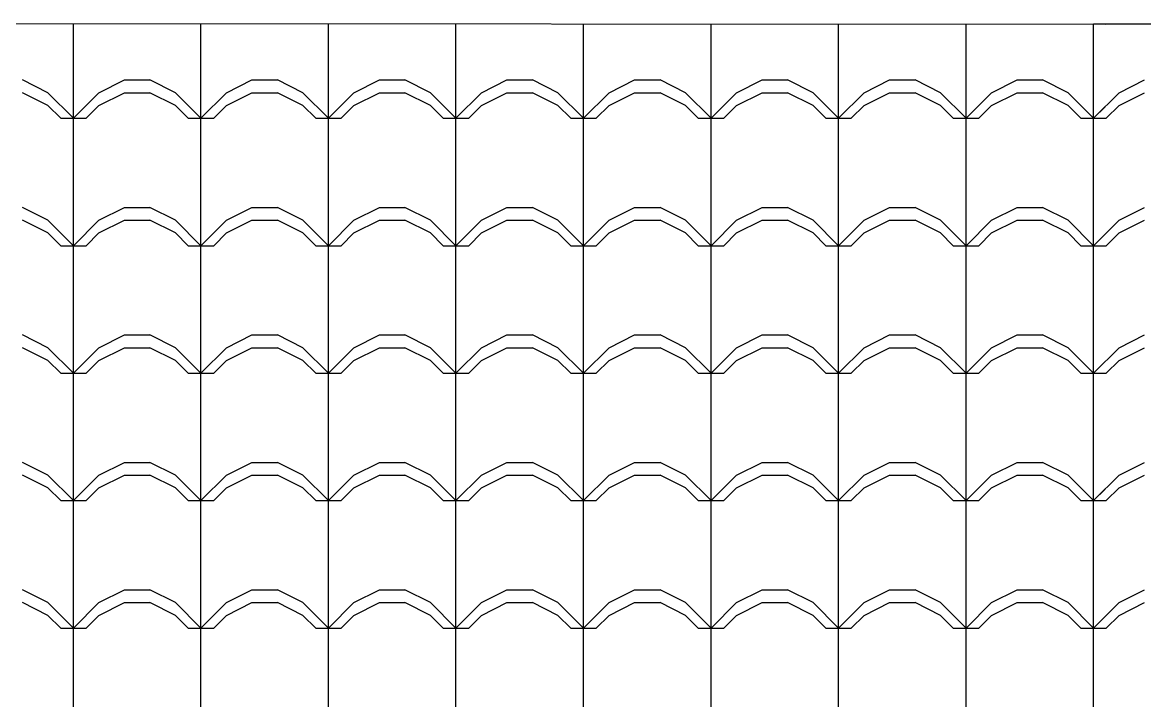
# Model space of a CAD drawing. Extents: x -6702 to 814, y 5971 to 8281.
# Drawn here: x -1303.1 to -1153.5, y 8018.9 to 8109.3 of the extents above; entities that cross this region are included whole.
import ezdxf

# ---------------------------------------------------------------- set-up
doc = ezdxf.new("R2010")
doc.units = 0
doc.header["$LTSCALE"] = 30
doc.header["$MEASUREMENT"] = 0
doc.layers.add('COTA', color=1, linetype='CONTINUOUS')

msp = doc.modelspace()

# ---------------------------------------------------------------- linework, layer by layer
at = {"layer": 'COTA'}
for p, q in [((-1158.742, 8109.016), (-1707.056, 8109.288)), ((-1296.28, 8096.517), (-1296.28, 8109.084)), ((-1279.28, 8096.517), (-1279.28, 8109.076)), ((-1262.28, 8096.517), (-1262.28, 8109.067)), ((-1245.28, 8096.517), (-1245.28, 8109.059)), ((-1228.28, 8096.517), (-1228.28, 8109.05)), ((-1211.28, 8096.517), (-1211.28, 8109.042)), ((-1194.28, 8096.517), (-1194.28, 8109.033)), ((-1177.28, 8096.517), (-1177.28, 8109.025)), ((-1107.742, 8109.016), (-1160.28, 8109.042)), ((-1160.28, 8096.517), (-1160.28, 8109.042)), ((-1160.28, 8096.517), (-1160.28, 8109.016)), ((-1299.68, 8099.917), (-1303.08, 8101.617)), ((-1292.88, 8099.917), (-1289.48, 8101.617)), ((-1289.48, 8101.617), (-1286.08, 8101.617)), ((-1282.68, 8099.917), (-1286.08, 8101.617)), ((-1275.88, 8099.917), (-1272.48, 8101.617)), ((-1272.48, 8101.617), (-1269.08, 8101.617)), ((-1265.68, 8099.917), (-1269.08, 8101.617)), ((-1258.88, 8099.917), (-1255.48, 8101.617)), ((-1255.48, 8101.617), (-1252.08, 8101.617)), ((-1248.68, 8099.917), (-1252.08, 8101.617)), ((-1241.88, 8099.917), (-1238.48, 8101.617)), ((-1238.48, 8101.617), (-1235.08, 8101.617)), ((-1231.68, 8099.917), (-1235.08, 8101.617)), ((-1224.88, 8099.917), (-1221.48, 8101.617)), ((-1221.48, 8101.617), (-1218.08, 8101.617)), ((-1214.68, 8099.917), (-1218.08, 8101.617)), ((-1207.88, 8099.917), (-1204.48, 8101.617)), ((-1204.48, 8101.617), (-1201.08, 8101.617)), ((-1197.68, 8099.917), (-1201.08, 8101.617)), ((-1190.88, 8099.917), (-1187.48, 8101.617)), ((-1187.48, 8101.617), (-1184.08, 8101.617)), ((-1180.68, 8099.917), (-1184.08, 8101.617)), ((-1173.88, 8099.917), (-1170.48, 8101.617)), ((-1170.48, 8101.617), (-1167.08, 8101.617)), ((-1163.68, 8099.917), (-1167.08, 8101.617)), ((-1156.88, 8099.917), (-1153.48, 8101.617)), ((-1299.68, 8098.217), (-1303.08, 8099.917)), ((-1296.28, 8096.517), (-1299.68, 8099.917)), ((-1296.28, 8096.517), (-1292.88, 8099.917)), ((-1292.88, 8098.217), (-1289.48, 8099.917)), ((-1289.48, 8099.917), (-1286.08, 8099.917)), ((-1282.68, 8098.217), (-1286.08, 8099.917)), ((-1279.28, 8096.517), (-1282.68, 8099.917)), ((-1279.28, 8096.517), (-1275.88, 8099.917)), ((-1275.88, 8098.217), (-1272.48, 8099.917)), ((-1272.48, 8099.917), (-1269.08, 8099.917)), ((-1265.68, 8098.217), (-1269.08, 8099.917)), ((-1262.28, 8096.517), (-1265.68, 8099.917)), ((-1262.28, 8096.517), (-1258.88, 8099.917)), ((-1258.88, 8098.217), (-1255.48, 8099.917)), ((-1255.48, 8099.917), (-1252.08, 8099.917)), ((-1248.68, 8098.217), (-1252.08, 8099.917)), ((-1245.28, 8096.517), (-1248.68, 8099.917)), ((-1245.28, 8096.517), (-1241.88, 8099.917)), ((-1241.88, 8098.217), (-1238.48, 8099.917)), ((-1238.48, 8099.917), (-1235.08, 8099.917)), ((-1231.68, 8098.217), (-1235.08, 8099.917)), ((-1228.28, 8096.517), (-1231.68, 8099.917)), ((-1228.28, 8096.517), (-1224.88, 8099.917)), ((-1224.88, 8098.217), (-1221.48, 8099.917)), ((-1221.48, 8099.917), (-1218.08, 8099.917)), ((-1214.68, 8098.217), (-1218.08, 8099.917)), ((-1211.28, 8096.517), (-1214.68, 8099.917)), ((-1211.28, 8096.517), (-1207.88, 8099.917)), ((-1207.88, 8098.217), (-1204.48, 8099.917)), ((-1204.48, 8099.917), (-1201.08, 8099.917)), ((-1197.68, 8098.217), (-1201.08, 8099.917)), ((-1194.28, 8096.517), (-1197.68, 8099.917)), ((-1194.28, 8096.517), (-1190.88, 8099.917)), ((-1190.88, 8098.217), (-1187.48, 8099.917)), ((-1187.48, 8099.917), (-1184.08, 8099.917)), ((-1180.68, 8098.217), (-1184.08, 8099.917)), ((-1177.28, 8096.517), (-1180.68, 8099.917)), ((-1177.28, 8096.517), (-1173.88, 8099.917)), ((-1173.88, 8098.217), (-1170.48, 8099.917)), ((-1170.48, 8099.917), (-1167.08, 8099.917)), ((-1163.68, 8098.217), (-1167.08, 8099.917)), ((-1160.28, 8096.517), (-1163.68, 8099.917)), ((-1160.28, 8096.517), (-1156.88, 8099.917)), ((-1156.88, 8098.217), (-1153.48, 8099.917)), ((-1297.98, 8096.517), (-1299.68, 8098.217)), ((-1294.58, 8096.517), (-1292.88, 8098.217)), ((-1280.98, 8096.517), (-1282.68, 8098.217)), ((-1277.58, 8096.517), (-1275.88, 8098.217)), ((-1263.98, 8096.517), (-1265.68, 8098.217)), ((-1260.58, 8096.517), (-1258.88, 8098.217)), ((-1246.98, 8096.517), (-1248.68, 8098.217)), ((-1243.58, 8096.517), (-1241.88, 8098.217)), ((-1229.98, 8096.517), (-1231.68, 8098.217)), ((-1226.58, 8096.517), (-1224.88, 8098.217)), ((-1212.98, 8096.517), (-1214.68, 8098.217)), ((-1209.58, 8096.517), (-1207.88, 8098.217)), ((-1195.98, 8096.517), (-1197.68, 8098.217)), ((-1192.58, 8096.517), (-1190.88, 8098.217)), ((-1178.98, 8096.517), (-1180.68, 8098.217)), ((-1175.58, 8096.517), (-1173.88, 8098.217)), ((-1161.98, 8096.517), (-1163.68, 8098.217)), ((-1160.28, 8096.517), (-1158.742, 8098.055)), ((-1158.58, 8096.517), (-1156.88, 8098.217)), ((-1297.98, 8096.517), (-1294.58, 8096.517)), ((-1296.28, 8079.517), (-1296.28, 8096.517)), ((-1280.98, 8096.517), (-1277.58, 8096.517)), ((-1279.28, 8079.517), (-1279.28, 8096.517)), ((-1263.98, 8096.517), (-1260.58, 8096.517)), ((-1262.28, 8079.517), (-1262.28, 8096.517)), ((-1246.98, 8096.517), (-1243.58, 8096.517)), ((-1245.28, 8079.517), (-1245.28, 8096.517)), ((-1229.98, 8096.517), (-1226.58, 8096.517)), ((-1228.28, 8079.517), (-1228.28, 8096.517)), ((-1212.98, 8096.517), (-1209.58, 8096.517)), ((-1211.28, 8079.517), (-1211.28, 8096.517)), ((-1195.98, 8096.517), (-1192.58, 8096.517)), ((-1194.28, 8079.517), (-1194.28, 8096.517)), ((-1178.98, 8096.517), (-1175.58, 8096.517)), ((-1177.28, 8079.517), (-1177.28, 8096.517)), ((-1161.98, 8096.517), (-1158.742, 8096.517)), ((-1160.28, 8096.517), (-1158.58, 8096.517)), ((-1160.28, 8079.517), (-1160.28, 8096.517)), ((-1160.28, 8079.517), (-1160.28, 8096.517)), ((-1299.68, 8082.917), (-1303.08, 8084.617)), ((-1292.88, 8082.917), (-1289.48, 8084.617)), ((-1289.48, 8084.617), (-1286.08, 8084.617)), ((-1282.68, 8082.917), (-1286.08, 8084.617)), ((-1275.88, 8082.917), (-1272.48, 8084.617)), ((-1272.48, 8084.617), (-1269.08, 8084.617)), ((-1265.68, 8082.917), (-1269.08, 8084.617)), ((-1258.88, 8082.917), (-1255.48, 8084.617)), ((-1255.48, 8084.617), (-1252.08, 8084.617)), ((-1248.68, 8082.917), (-1252.08, 8084.617)), ((-1241.88, 8082.917), (-1238.48, 8084.617)), ((-1238.48, 8084.617), (-1235.08, 8084.617)), ((-1231.68, 8082.917), (-1235.08, 8084.617)), ((-1224.88, 8082.917), (-1221.48, 8084.617)), ((-1221.48, 8084.617), (-1218.08, 8084.617)), ((-1214.68, 8082.917), (-1218.08, 8084.617)), ((-1207.88, 8082.917), (-1204.48, 8084.617)), ((-1204.48, 8084.617), (-1201.08, 8084.617)), ((-1197.68, 8082.917), (-1201.08, 8084.617)), ((-1190.88, 8082.917), (-1187.48, 8084.617)), ((-1187.48, 8084.617), (-1184.08, 8084.617)), ((-1180.68, 8082.917), (-1184.08, 8084.617)), ((-1173.88, 8082.917), (-1170.48, 8084.617)), ((-1170.48, 8084.617), (-1167.08, 8084.617)), ((-1163.68, 8082.917), (-1167.08, 8084.617)), ((-1156.88, 8082.917), (-1153.48, 8084.617)), ((-1299.68, 8081.217), (-1303.08, 8082.917)), ((-1296.28, 8079.517), (-1299.68, 8082.917)), ((-1296.28, 8079.517), (-1292.88, 8082.917)), ((-1292.88, 8081.217), (-1289.48, 8082.917)), ((-1289.48, 8082.917), (-1286.08, 8082.917)), ((-1282.68, 8081.217), (-1286.08, 8082.917)), ((-1279.28, 8079.517), (-1282.68, 8082.917)), ((-1279.28, 8079.517), (-1275.88, 8082.917)), ((-1275.88, 8081.217), (-1272.48, 8082.917)), ((-1272.48, 8082.917), (-1269.08, 8082.917)), ((-1265.68, 8081.217), (-1269.08, 8082.917)), ((-1262.28, 8079.517), (-1265.68, 8082.917)), ((-1262.28, 8079.517), (-1258.88, 8082.917)), ((-1258.88, 8081.217), (-1255.48, 8082.917)), ((-1255.48, 8082.917), (-1252.08, 8082.917)), ((-1248.68, 8081.217), (-1252.08, 8082.917)), ((-1245.28, 8079.517), (-1248.68, 8082.917)), ((-1245.28, 8079.517), (-1241.88, 8082.917)), ((-1241.88, 8081.217), (-1238.48, 8082.917)), ((-1238.48, 8082.917), (-1235.08, 8082.917)), ((-1231.68, 8081.217), (-1235.08, 8082.917)), ((-1228.28, 8079.517), (-1231.68, 8082.917)), ((-1228.28, 8079.517), (-1224.88, 8082.917)), ((-1224.88, 8081.217), (-1221.48, 8082.917)), ((-1221.48, 8082.917), (-1218.08, 8082.917)), ((-1214.68, 8081.217), (-1218.08, 8082.917)), ((-1211.28, 8079.517), (-1214.68, 8082.917)), ((-1211.28, 8079.517), (-1207.88, 8082.917)), ((-1207.88, 8081.217), (-1204.48, 8082.917)), ((-1204.48, 8082.917), (-1201.08, 8082.917)), ((-1197.68, 8081.217), (-1201.08, 8082.917)), ((-1194.28, 8079.517), (-1197.68, 8082.917)), ((-1194.28, 8079.517), (-1190.88, 8082.917)), ((-1190.88, 8081.217), (-1187.48, 8082.917)), ((-1187.48, 8082.917), (-1184.08, 8082.917)), ((-1180.68, 8081.217), (-1184.08, 8082.917)), ((-1177.28, 8079.517), (-1180.68, 8082.917)), ((-1177.28, 8079.517), (-1173.88, 8082.917)), ((-1173.88, 8081.217), (-1170.48, 8082.917)), ((-1170.48, 8082.917), (-1167.08, 8082.917)), ((-1163.68, 8081.217), (-1167.08, 8082.917)), ((-1160.28, 8079.517), (-1163.68, 8082.917)), ((-1160.28, 8079.517), (-1156.88, 8082.917)), ((-1156.88, 8081.217), (-1153.48, 8082.917)), ((-1297.98, 8079.517), (-1299.68, 8081.217)), ((-1294.58, 8079.517), (-1292.88, 8081.217)), ((-1280.98, 8079.517), (-1282.68, 8081.217)), ((-1277.58, 8079.517), (-1275.88, 8081.217)), ((-1263.98, 8079.517), (-1265.68, 8081.217)), ((-1260.58, 8079.517), (-1258.88, 8081.217)), ((-1246.98, 8079.517), (-1248.68, 8081.217)), ((-1243.58, 8079.517), (-1241.88, 8081.217)), ((-1229.98, 8079.517), (-1231.68, 8081.217)), ((-1226.58, 8079.517), (-1224.88, 8081.217)), ((-1212.98, 8079.517), (-1214.68, 8081.217)), ((-1209.58, 8079.517), (-1207.88, 8081.217)), ((-1195.98, 8079.517), (-1197.68, 8081.217)), ((-1192.58, 8079.517), (-1190.88, 8081.217)), ((-1178.98, 8079.517), (-1180.68, 8081.217)), ((-1175.58, 8079.517), (-1173.88, 8081.217)), ((-1161.98, 8079.517), (-1163.68, 8081.217)), ((-1160.28, 8079.517), (-1158.742, 8081.055)), ((-1158.58, 8079.517), (-1156.88, 8081.217)), ((-1297.98, 8079.517), (-1294.58, 8079.517)), ((-1296.28, 8062.517), (-1296.28, 8079.517)), ((-1280.98, 8079.517), (-1277.58, 8079.517)), ((-1279.28, 8062.517), (-1279.28, 8079.517)), ((-1263.98, 8079.517), (-1260.58, 8079.517)), ((-1262.28, 8062.517), (-1262.28, 8079.517)), ((-1246.98, 8079.517), (-1243.58, 8079.517)), ((-1245.28, 8062.517), (-1245.28, 8079.517)), ((-1229.98, 8079.517), (-1226.58, 8079.517)), ((-1228.28, 8062.517), (-1228.28, 8079.517)), ((-1212.98, 8079.517), (-1209.58, 8079.517)), ((-1211.28, 8062.517), (-1211.28, 8079.517)), ((-1195.98, 8079.517), (-1192.58, 8079.517)), ((-1194.28, 8062.517), (-1194.28, 8079.517)), ((-1178.98, 8079.517), (-1175.58, 8079.517)), ((-1177.28, 8062.517), (-1177.28, 8079.517)), ((-1161.98, 8079.517), (-1158.742, 8079.517)), ((-1160.28, 8079.517), (-1158.58, 8079.517)), ((-1160.28, 8062.517), (-1160.28, 8079.517)), ((-1160.28, 8062.517), (-1160.28, 8079.517)), ((-1299.68, 8065.917), (-1303.08, 8067.617)), ((-1292.88, 8065.917), (-1289.48, 8067.617)), ((-1289.48, 8067.617), (-1286.08, 8067.617)), ((-1282.68, 8065.917), (-1286.08, 8067.617)), ((-1275.88, 8065.917), (-1272.48, 8067.617)), ((-1272.48, 8067.617), (-1269.08, 8067.617)), ((-1265.68, 8065.917), (-1269.08, 8067.617)), ((-1258.88, 8065.917), (-1255.48, 8067.617)), ((-1255.48, 8067.617), (-1252.08, 8067.617)), ((-1248.68, 8065.917), (-1252.08, 8067.617)), ((-1241.88, 8065.917), (-1238.48, 8067.617)), ((-1238.48, 8067.617), (-1235.08, 8067.617)), ((-1231.68, 8065.917), (-1235.08, 8067.617)), ((-1224.88, 8065.917), (-1221.48, 8067.617)), ((-1221.48, 8067.617), (-1218.08, 8067.617)), ((-1214.68, 8065.917), (-1218.08, 8067.617)), ((-1207.88, 8065.917), (-1204.48, 8067.617)), ((-1204.48, 8067.617), (-1201.08, 8067.617)), ((-1197.68, 8065.917), (-1201.08, 8067.617)), ((-1190.88, 8065.917), (-1187.48, 8067.617)), ((-1187.48, 8067.617), (-1184.08, 8067.617)), ((-1180.68, 8065.917), (-1184.08, 8067.617)), ((-1173.88, 8065.917), (-1170.48, 8067.617)), ((-1170.48, 8067.617), (-1167.08, 8067.617)), ((-1163.68, 8065.917), (-1167.08, 8067.617)), ((-1156.88, 8065.917), (-1153.48, 8067.617)), ((-1299.68, 8064.217), (-1303.08, 8065.917)), ((-1296.28, 8062.517), (-1299.68, 8065.917)), ((-1296.28, 8062.517), (-1292.88, 8065.917)), ((-1292.88, 8064.217), (-1289.48, 8065.917)), ((-1289.48, 8065.917), (-1286.08, 8065.917)), ((-1282.68, 8064.217), (-1286.08, 8065.917)), ((-1279.28, 8062.517), (-1282.68, 8065.917)), ((-1279.28, 8062.517), (-1275.88, 8065.917)), ((-1275.88, 8064.217), (-1272.48, 8065.917)), ((-1272.48, 8065.917), (-1269.08, 8065.917)), ((-1265.68, 8064.217), (-1269.08, 8065.917)), ((-1262.28, 8062.517), (-1265.68, 8065.917)), ((-1262.28, 8062.517), (-1258.88, 8065.917)), ((-1258.88, 8064.217), (-1255.48, 8065.917)), ((-1255.48, 8065.917), (-1252.08, 8065.917)), ((-1248.68, 8064.217), (-1252.08, 8065.917)), ((-1245.28, 8062.517), (-1248.68, 8065.917)), ((-1245.28, 8062.517), (-1241.88, 8065.917)), ((-1241.88, 8064.217), (-1238.48, 8065.917)), ((-1238.48, 8065.917), (-1235.08, 8065.917)), ((-1231.68, 8064.217), (-1235.08, 8065.917)), ((-1228.28, 8062.517), (-1231.68, 8065.917)), ((-1228.28, 8062.517), (-1224.88, 8065.917)), ((-1224.88, 8064.217), (-1221.48, 8065.917)), ((-1221.48, 8065.917), (-1218.08, 8065.917)), ((-1214.68, 8064.217), (-1218.08, 8065.917)), ((-1211.28, 8062.517), (-1214.68, 8065.917)), ((-1211.28, 8062.517), (-1207.88, 8065.917)), ((-1207.88, 8064.217), (-1204.48, 8065.917)), ((-1204.48, 8065.917), (-1201.08, 8065.917)), ((-1197.68, 8064.217), (-1201.08, 8065.917)), ((-1194.28, 8062.517), (-1197.68, 8065.917)), ((-1194.28, 8062.517), (-1190.88, 8065.917)), ((-1190.88, 8064.217), (-1187.48, 8065.917)), ((-1187.48, 8065.917), (-1184.08, 8065.917)), ((-1180.68, 8064.217), (-1184.08, 8065.917)), ((-1177.28, 8062.517), (-1180.68, 8065.917)), ((-1177.28, 8062.517), (-1173.88, 8065.917)), ((-1173.88, 8064.217), (-1170.48, 8065.917)), ((-1170.48, 8065.917), (-1167.08, 8065.917)), ((-1163.68, 8064.217), (-1167.08, 8065.917)), ((-1160.28, 8062.517), (-1163.68, 8065.917)), ((-1160.28, 8062.517), (-1156.88, 8065.917)), ((-1156.88, 8064.217), (-1153.48, 8065.917)), ((-1297.98, 8062.517), (-1299.68, 8064.217)), ((-1294.58, 8062.517), (-1292.88, 8064.217)), ((-1280.98, 8062.517), (-1282.68, 8064.217)), ((-1277.58, 8062.517), (-1275.88, 8064.217)), ((-1263.98, 8062.517), (-1265.68, 8064.217)), ((-1260.58, 8062.517), (-1258.88, 8064.217)), ((-1246.98, 8062.517), (-1248.68, 8064.217)), ((-1243.58, 8062.517), (-1241.88, 8064.217)), ((-1229.98, 8062.517), (-1231.68, 8064.217)), ((-1226.58, 8062.517), (-1224.88, 8064.217)), ((-1212.98, 8062.517), (-1214.68, 8064.217)), ((-1209.58, 8062.517), (-1207.88, 8064.217)), ((-1195.98, 8062.517), (-1197.68, 8064.217)), ((-1192.58, 8062.517), (-1190.88, 8064.217)), ((-1178.98, 8062.517), (-1180.68, 8064.217)), ((-1175.58, 8062.517), (-1173.88, 8064.217)), ((-1161.98, 8062.517), (-1163.68, 8064.217)), ((-1160.28, 8062.517), (-1158.742, 8064.055)), ((-1158.58, 8062.517), (-1156.88, 8064.217)), ((-1297.98, 8062.517), (-1294.58, 8062.517)), ((-1296.28, 8045.517), (-1296.28, 8062.517)), ((-1280.98, 8062.517), (-1277.58, 8062.517)), ((-1279.28, 8045.517), (-1279.28, 8062.517)), ((-1263.98, 8062.517), (-1260.58, 8062.517)), ((-1262.28, 8045.517), (-1262.28, 8062.517)), ((-1246.98, 8062.517), (-1243.58, 8062.517)), ((-1245.28, 8045.517), (-1245.28, 8062.517)), ((-1229.98, 8062.517), (-1226.58, 8062.517)), ((-1228.28, 8045.517), (-1228.28, 8062.517)), ((-1212.98, 8062.517), (-1209.58, 8062.517)), ((-1211.28, 8045.517), (-1211.28, 8062.517)), ((-1195.98, 8062.517), (-1192.58, 8062.517)), ((-1194.28, 8045.517), (-1194.28, 8062.517)), ((-1178.98, 8062.517), (-1175.58, 8062.517)), ((-1177.28, 8045.517), (-1177.28, 8062.517)), ((-1161.98, 8062.517), (-1158.742, 8062.517)), ((-1160.28, 8062.517), (-1158.58, 8062.517)), ((-1160.28, 8045.517), (-1160.28, 8062.517)), ((-1160.28, 8045.517), (-1160.28, 8062.517)), ((-1299.68, 8048.917), (-1303.08, 8050.617)), ((-1292.88, 8048.917), (-1289.48, 8050.617)), ((-1289.48, 8050.617), (-1286.08, 8050.617)), ((-1282.68, 8048.917), (-1286.08, 8050.617)), ((-1275.88, 8048.917), (-1272.48, 8050.617)), ((-1272.48, 8050.617), (-1269.08, 8050.617)), ((-1265.68, 8048.917), (-1269.08, 8050.617)), ((-1258.88, 8048.917), (-1255.48, 8050.617)), ((-1255.48, 8050.617), (-1252.08, 8050.617)), ((-1248.68, 8048.917), (-1252.08, 8050.617)), ((-1241.88, 8048.917), (-1238.48, 8050.617)), ((-1238.48, 8050.617), (-1235.08, 8050.617)), ((-1231.68, 8048.917), (-1235.08, 8050.617)), ((-1224.88, 8048.917), (-1221.48, 8050.617)), ((-1221.48, 8050.617), (-1218.08, 8050.617)), ((-1214.68, 8048.917), (-1218.08, 8050.617)), ((-1207.88, 8048.917), (-1204.48, 8050.617)), ((-1204.48, 8050.617), (-1201.08, 8050.617)), ((-1197.68, 8048.917), (-1201.08, 8050.617)), ((-1190.88, 8048.917), (-1187.48, 8050.617)), ((-1187.48, 8050.617), (-1184.08, 8050.617)), ((-1180.68, 8048.917), (-1184.08, 8050.617)), ((-1173.88, 8048.917), (-1170.48, 8050.617)), ((-1170.48, 8050.617), (-1167.08, 8050.617)), ((-1163.68, 8048.917), (-1167.08, 8050.617)), ((-1156.88, 8048.917), (-1153.48, 8050.617)), ((-1299.68, 8047.217), (-1303.08, 8048.917)), ((-1296.28, 8045.517), (-1299.68, 8048.917)), ((-1296.28, 8045.517), (-1292.88, 8048.917)), ((-1292.88, 8047.217), (-1289.48, 8048.917)), ((-1289.48, 8048.917), (-1286.08, 8048.917)), ((-1282.68, 8047.217), (-1286.08, 8048.917)), ((-1279.28, 8045.517), (-1282.68, 8048.917)), ((-1279.28, 8045.517), (-1275.88, 8048.917)), ((-1275.88, 8047.217), (-1272.48, 8048.917)), ((-1272.48, 8048.917), (-1269.08, 8048.917)), ((-1265.68, 8047.217), (-1269.08, 8048.917)), ((-1262.28, 8045.517), (-1265.68, 8048.917)), ((-1262.28, 8045.517), (-1258.88, 8048.917)), ((-1258.88, 8047.217), (-1255.48, 8048.917)), ((-1255.48, 8048.917), (-1252.08, 8048.917)), ((-1248.68, 8047.217), (-1252.08, 8048.917)), ((-1245.28, 8045.517), (-1248.68, 8048.917)), ((-1245.28, 8045.517), (-1241.88, 8048.917)), ((-1241.88, 8047.217), (-1238.48, 8048.917)), ((-1238.48, 8048.917), (-1235.08, 8048.917)), ((-1231.68, 8047.217), (-1235.08, 8048.917)), ((-1228.28, 8045.517), (-1231.68, 8048.917)), ((-1228.28, 8045.517), (-1224.88, 8048.917)), ((-1224.88, 8047.217), (-1221.48, 8048.917)), ((-1221.48, 8048.917), (-1218.08, 8048.917)), ((-1214.68, 8047.217), (-1218.08, 8048.917)), ((-1211.28, 8045.517), (-1214.68, 8048.917)), ((-1211.28, 8045.517), (-1207.88, 8048.917)), ((-1207.88, 8047.217), (-1204.48, 8048.917)), ((-1204.48, 8048.917), (-1201.08, 8048.917)), ((-1197.68, 8047.217), (-1201.08, 8048.917)), ((-1194.28, 8045.517), (-1197.68, 8048.917)), ((-1194.28, 8045.517), (-1190.88, 8048.917)), ((-1190.88, 8047.217), (-1187.48, 8048.917)), ((-1187.48, 8048.917), (-1184.08, 8048.917)), ((-1180.68, 8047.217), (-1184.08, 8048.917)), ((-1177.28, 8045.517), (-1180.68, 8048.917)), ((-1177.28, 8045.517), (-1173.88, 8048.917)), ((-1173.88, 8047.217), (-1170.48, 8048.917)), ((-1170.48, 8048.917), (-1167.08, 8048.917)), ((-1163.68, 8047.217), (-1167.08, 8048.917)), ((-1160.28, 8045.517), (-1163.68, 8048.917)), ((-1160.28, 8045.517), (-1156.88, 8048.917)), ((-1156.88, 8047.217), (-1153.48, 8048.917)), ((-1297.98, 8045.517), (-1299.68, 8047.217)), ((-1294.58, 8045.517), (-1292.88, 8047.217)), ((-1280.98, 8045.517), (-1282.68, 8047.217)), ((-1277.58, 8045.517), (-1275.88, 8047.217)), ((-1263.98, 8045.517), (-1265.68, 8047.217)), ((-1260.58, 8045.517), (-1258.88, 8047.217)), ((-1246.98, 8045.517), (-1248.68, 8047.217)), ((-1243.58, 8045.517), (-1241.88, 8047.217)), ((-1229.98, 8045.517), (-1231.68, 8047.217)), ((-1226.58, 8045.517), (-1224.88, 8047.217)), ((-1212.98, 8045.517), (-1214.68, 8047.217)), ((-1209.58, 8045.517), (-1207.88, 8047.217)), ((-1195.98, 8045.517), (-1197.68, 8047.217)), ((-1192.58, 8045.517), (-1190.88, 8047.217)), ((-1178.98, 8045.517), (-1180.68, 8047.217)), ((-1175.58, 8045.517), (-1173.88, 8047.217)), ((-1161.98, 8045.517), (-1163.68, 8047.217)), ((-1160.28, 8045.517), (-1158.742, 8047.055)), ((-1158.58, 8045.517), (-1156.88, 8047.217)), ((-1297.98, 8045.517), (-1294.58, 8045.517)), ((-1296.28, 8028.517), (-1296.28, 8045.517)), ((-1280.98, 8045.517), (-1277.58, 8045.517)), ((-1279.28, 8028.517), (-1279.28, 8045.517)), ((-1263.98, 8045.517), (-1260.58, 8045.517)), ((-1262.28, 8028.517), (-1262.28, 8045.517)), ((-1246.98, 8045.517), (-1243.58, 8045.517)), ((-1245.28, 8028.517), (-1245.28, 8045.517)), ((-1229.98, 8045.517), (-1226.58, 8045.517)), ((-1228.28, 8028.517), (-1228.28, 8045.517)), ((-1212.98, 8045.517), (-1209.58, 8045.517)), ((-1211.28, 8028.517), (-1211.28, 8045.517)), ((-1195.98, 8045.517), (-1192.58, 8045.517)), ((-1194.28, 8028.517), (-1194.28, 8045.517)), ((-1178.98, 8045.517), (-1175.58, 8045.517)), ((-1177.28, 8028.517), (-1177.28, 8045.517)), ((-1161.98, 8045.517), (-1158.742, 8045.517)), ((-1160.28, 8045.517), (-1158.58, 8045.517)), ((-1160.28, 8028.517), (-1160.28, 8045.517)), ((-1160.28, 8028.517), (-1160.28, 8045.517)), ((-1299.68, 8031.917), (-1303.08, 8033.617)), ((-1292.88, 8031.917), (-1289.48, 8033.617)), ((-1289.48, 8033.617), (-1286.08, 8033.617)), ((-1282.68, 8031.917), (-1286.08, 8033.617)), ((-1275.88, 8031.917), (-1272.48, 8033.617)), ((-1272.48, 8033.617), (-1269.08, 8033.617)), ((-1265.68, 8031.917), (-1269.08, 8033.617)), ((-1258.88, 8031.917), (-1255.48, 8033.617)), ((-1255.48, 8033.617), (-1252.08, 8033.617)), ((-1248.68, 8031.917), (-1252.08, 8033.617)), ((-1241.88, 8031.917), (-1238.48, 8033.617)), ((-1238.48, 8033.617), (-1235.08, 8033.617)), ((-1231.68, 8031.917), (-1235.08, 8033.617)), ((-1224.88, 8031.917), (-1221.48, 8033.617)), ((-1221.48, 8033.617), (-1218.08, 8033.617)), ((-1214.68, 8031.917), (-1218.08, 8033.617)), ((-1207.88, 8031.917), (-1204.48, 8033.617)), ((-1204.48, 8033.617), (-1201.08, 8033.617)), ((-1197.68, 8031.917), (-1201.08, 8033.617)), ((-1190.88, 8031.917), (-1187.48, 8033.617)), ((-1187.48, 8033.617), (-1184.08, 8033.617)), ((-1180.68, 8031.917), (-1184.08, 8033.617)), ((-1173.88, 8031.917), (-1170.48, 8033.617)), ((-1170.48, 8033.617), (-1167.08, 8033.617)), ((-1163.68, 8031.917), (-1167.08, 8033.617)), ((-1156.88, 8031.917), (-1153.48, 8033.617)), ((-1299.68, 8030.217), (-1303.08, 8031.917)), ((-1296.28, 8028.517), (-1299.68, 8031.917)), ((-1296.28, 8028.517), (-1292.88, 8031.917)), ((-1292.88, 8030.217), (-1289.48, 8031.917)), ((-1289.48, 8031.917), (-1286.08, 8031.917)), ((-1282.68, 8030.217), (-1286.08, 8031.917)), ((-1279.28, 8028.517), (-1282.68, 8031.917)), ((-1279.28, 8028.517), (-1275.88, 8031.917)), ((-1275.88, 8030.217), (-1272.48, 8031.917)), ((-1272.48, 8031.917), (-1269.08, 8031.917)), ((-1265.68, 8030.217), (-1269.08, 8031.917)), ((-1262.28, 8028.517), (-1265.68, 8031.917)), ((-1262.28, 8028.517), (-1258.88, 8031.917)), ((-1258.88, 8030.217), (-1255.48, 8031.917)), ((-1255.48, 8031.917), (-1252.08, 8031.917)), ((-1248.68, 8030.217), (-1252.08, 8031.917)), ((-1245.28, 8028.517), (-1248.68, 8031.917)), ((-1245.28, 8028.517), (-1241.88, 8031.917)), ((-1241.88, 8030.217), (-1238.48, 8031.917)), ((-1238.48, 8031.917), (-1235.08, 8031.917)), ((-1231.68, 8030.217), (-1235.08, 8031.917)), ((-1228.28, 8028.517), (-1231.68, 8031.917)), ((-1228.28, 8028.517), (-1224.88, 8031.917)), ((-1224.88, 8030.217), (-1221.48, 8031.917)), ((-1221.48, 8031.917), (-1218.08, 8031.917)), ((-1214.68, 8030.217), (-1218.08, 8031.917)), ((-1211.28, 8028.517), (-1214.68, 8031.917)), ((-1211.28, 8028.517), (-1207.88, 8031.917)), ((-1207.88, 8030.217), (-1204.48, 8031.917)), ((-1204.48, 8031.917), (-1201.08, 8031.917)), ((-1197.68, 8030.217), (-1201.08, 8031.917)), ((-1194.28, 8028.517), (-1197.68, 8031.917)), ((-1194.28, 8028.517), (-1190.88, 8031.917)), ((-1190.88, 8030.217), (-1187.48, 8031.917)), ((-1187.48, 8031.917), (-1184.08, 8031.917)), ((-1180.68, 8030.217), (-1184.08, 8031.917)), ((-1177.28, 8028.517), (-1180.68, 8031.917)), ((-1177.28, 8028.517), (-1173.88, 8031.917)), ((-1173.88, 8030.217), (-1170.48, 8031.917)), ((-1170.48, 8031.917), (-1167.08, 8031.917)), ((-1163.68, 8030.217), (-1167.08, 8031.917)), ((-1160.28, 8028.517), (-1163.68, 8031.917)), ((-1160.28, 8028.517), (-1156.88, 8031.917)), ((-1156.88, 8030.217), (-1153.48, 8031.917)), ((-1297.98, 8028.517), (-1299.68, 8030.217)), ((-1294.58, 8028.517), (-1292.88, 8030.217)), ((-1280.98, 8028.517), (-1282.68, 8030.217)), ((-1277.58, 8028.517), (-1275.88, 8030.217)), ((-1263.98, 8028.517), (-1265.68, 8030.217)), ((-1260.58, 8028.517), (-1258.88, 8030.217)), ((-1246.98, 8028.517), (-1248.68, 8030.217)), ((-1243.58, 8028.517), (-1241.88, 8030.217)), ((-1229.98, 8028.517), (-1231.68, 8030.217)), ((-1226.58, 8028.517), (-1224.88, 8030.217)), ((-1212.98, 8028.517), (-1214.68, 8030.217)), ((-1209.58, 8028.517), (-1207.88, 8030.217)), ((-1195.98, 8028.517), (-1197.68, 8030.217)), ((-1192.58, 8028.517), (-1190.88, 8030.217)), ((-1178.98, 8028.517), (-1180.68, 8030.217)), ((-1175.58, 8028.517), (-1173.88, 8030.217)), ((-1161.98, 8028.517), (-1163.68, 8030.217)), ((-1160.28, 8028.517), (-1158.742, 8030.055)), ((-1158.58, 8028.517), (-1156.88, 8030.217)), ((-1297.98, 8028.517), (-1294.58, 8028.517)), ((-1296.28, 8011.517), (-1296.28, 8028.517)), ((-1280.98, 8028.517), (-1277.58, 8028.517)), ((-1279.28, 8011.517), (-1279.28, 8028.517)), ((-1263.98, 8028.517), (-1260.58, 8028.517)), ((-1262.28, 8011.517), (-1262.28, 8028.517)), ((-1246.98, 8028.517), (-1243.58, 8028.517)), ((-1245.28, 8011.517), (-1245.28, 8028.517)), ((-1229.98, 8028.517), (-1226.58, 8028.517)), ((-1228.28, 8011.517), (-1228.28, 8028.517)), ((-1212.98, 8028.517), (-1209.58, 8028.517)), ((-1211.28, 8011.517), (-1211.28, 8028.517)), ((-1195.98, 8028.517), (-1192.58, 8028.517)), ((-1194.28, 8011.517), (-1194.28, 8028.517)), ((-1178.98, 8028.517), (-1175.58, 8028.517)), ((-1177.28, 8011.517), (-1177.28, 8028.517)), ((-1161.98, 8028.517), (-1158.742, 8028.517)), ((-1160.28, 8028.517), (-1158.58, 8028.517)), ((-1160.28, 8011.517), (-1160.28, 8028.517)), ((-1160.28, 8011.517), (-1160.28, 8028.517))]:
    msp.add_line(p, q, dxfattribs=at)

doc.saveas('drawing.dxf')
